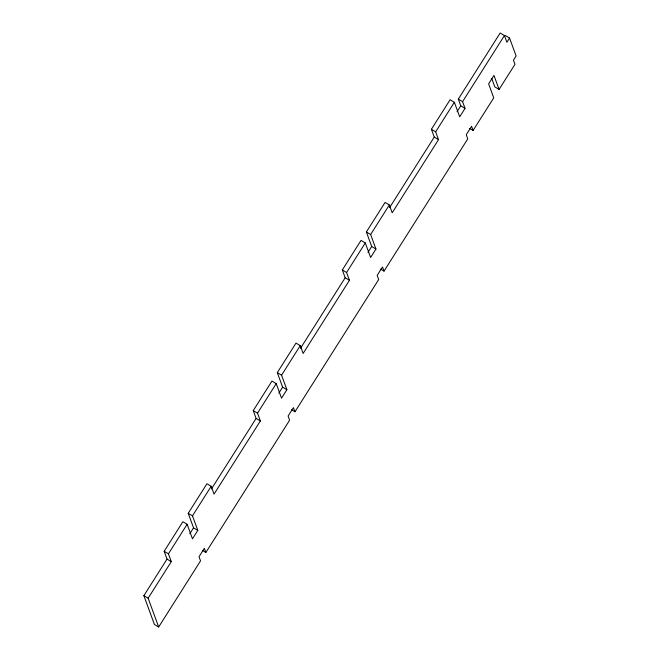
<?xml version="1.0" encoding="UTF-8"?>
<svg xmlns="http://www.w3.org/2000/svg" width="660" height="660" viewBox="0 0 660 660"><rect width="100%" height="100%" fill="white"/><g stroke="black" fill="none" stroke-linecap="round" stroke-linejoin="round"><path stroke-width="0.99" d="M509.569 38.057L516.128 55.968L513.455 60.192L514.973 64.342L499.092 89.422L493.96 75.413L488.623 83.853L493.746 97.861L473.105 130.449L471.595 126.299L466.249 134.739L467.767 138.889L384.029 271.12L382.511 266.97L377.173 275.41L378.691 279.56L294.954 411.782L293.436 407.632L288.098 416.072L289.616 420.222L205.879 552.445L204.361 548.303L199.023 556.743L200.533 560.885L158.672 627L148.137 598.207L171.295 561.635L167.029 559.086L164.175 551.273L182.878 521.73L187.143 524.279L192.464 538.824L197.81 530.384L192.481 515.839L188.224 513.29L206.926 483.755L211.192 486.296L214.046 494.117L260.37 420.964L257.507 413.152L253.25 410.611L271.953 381.067L276.218 383.617L281.539 398.161L286.885 389.722L281.564 375.177L277.299 372.628L296.002 343.084L300.267 345.634L303.13 353.447L349.445 280.302L346.582 272.489L342.325 269.94L361.028 240.405L365.293 242.946L370.615 257.491L375.961 249.051L370.639 234.506L366.374 231.965L385.077 202.422L389.342 204.971L392.205 212.784L438.52 139.639L435.658 131.819L431.401 129.277L450.103 99.734L454.369 102.284L459.69 116.828L465.036 108.388L462.569 101.656L458.312 99.107L500.173 33L504.438 35.549L506.896 42.281L509.569 38.057L505.312 35.516M171.295 561.635L168.432 553.822L187.143 524.279M192.481 515.839L211.192 486.296M257.507 413.152L276.218 383.617M281.564 375.177L300.267 345.634M346.582 272.489L365.293 242.946M370.639 234.506L389.342 204.971M435.658 131.819L454.369 102.284M158.672 627L154.407 624.451L143.872 595.658L167.029 559.086M211.439 488.953L256.105 418.423L253.25 410.611M300.523 348.29L345.18 277.753L342.325 269.94M389.598 207.628L434.263 137.09L431.401 129.277M462.569 101.656L504.438 35.549M189.808 533.75L193.545 527.843L188.224 513.29M278.883 393.079L282.62 387.173L277.299 372.628M367.958 252.417L371.695 246.51L366.374 231.965M457.034 111.755L460.771 105.847L458.312 99.107M499.092 89.422L494.827 86.881L491.749 78.474M460.771 105.847L465.036 108.388M469.697 128.411L473.105 130.449M434.263 137.09L438.52 139.639M371.695 246.51L375.961 249.051M380.622 269.082L384.029 271.12M345.18 277.753L349.445 280.302M282.62 387.173L286.885 389.722M291.547 409.745L294.954 411.782M256.105 418.423L260.37 420.964M193.545 527.843L197.81 530.384M202.471 550.407L205.879 552.445M164.175 551.273L168.432 553.822M143.872 595.658L148.137 598.207"/></g></svg>
